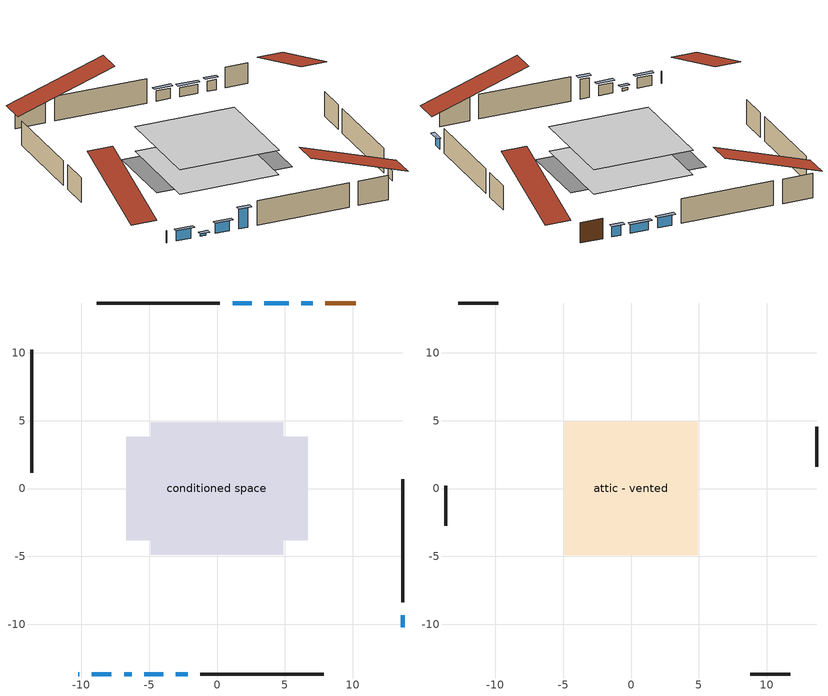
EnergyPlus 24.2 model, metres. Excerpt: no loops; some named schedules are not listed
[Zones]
conditioned space
 floor adiabatic (AdiabaticFloorConstruction): -4.9,-4.9 -4.9,4.9 4.9,4.9 4.9,-4.9 z0
 floor foundation (Slab1 construction): -6.71,-3.81 -6.71,3.81 6.71,3.81 6.71,-3.81 z0
 wall outside (AdiabaticWallConstruction 1): 10.22,13.68 8,13.68 z0:2.03
 wall outside (AdiabaticWallConstruction): -10.22,-13.68 -10.16,-13.68 z0:1.22; 13.68,-10.22 13.68,-9.33 / 7.07,13.68 6.2,13.68 / 2.57,13.68 1.15,13.68 / -9.23,-13.68 -7.78,-13.68 / -5.37,-13.68 -3.97,-13.68 z0:1.02; 5.28,13.68 3.5,13.68 z0:0.86; -6.85,-13.68 -6.29,-13.68 z0:0.26; -3.04,-13.68 -2.15,-13.68 z0:1.98
 wall outside (Wall1 construction): 0.22,13.68 -8.86,13.68 / -1.22,-13.68 7.86,-13.68 / -13.68,10.22 -13.68,1.14 / 13.68,-8.4 13.68,0.67 z0:2.44
 window (WindowConstruction 8): -10.22,-13.68 -10.16,-13.68 z0:1.22
 window (WindowConstruction): 13.68,-10.22 13.68,-9.33 z0:1.01
 window (WindowConstruction 1): 7.07,13.68 6.2,13.68 z0:1.01
 window (WindowConstruction 2): 5.28,13.68 3.5,13.68 z0:0.86
 window (WindowConstruction 3): 2.57,13.68 1.15,13.68 z0:1.01
 window (WindowConstruction 4): -9.23,-13.68 -7.78,-13.68 z0:1.01
 window (WindowConstruction 5): -6.85,-13.68 -6.29,-13.68 z0:0.25
 window (WindowConstruction 6): -5.36,-13.68 -3.97,-13.68 z0:1.01
 window (WindowConstruction 7): -3.04,-13.68 -2.15,-13.68 z0:1.98
 door (Door): 10.22,13.68 8,13.68 z0:2.03
 ceiling adiabatic (AdiabaticFloorConstruction): 4.9,-4.9 4.9,4.9 -4.9,4.9 -4.9,-4.9 z0
attic - vented
 floor to conditioned space (Floor1 construction Reversed): -4.92,-4.92 -4.92,4.92 4.92,4.92 4.92,-4.92 z2.44
 wall outside (Wall2 construction): -9.79,13.68 -12.75,13.68 / 8.79,-13.68 11.75,-13.68 / -13.68,0.22 -13.68,-2.74 / 13.68,1.6 13.68,4.56 z0:2.44
 roof outside (Roof1 construction): 11.15,13.68,2.44 11.15,4.09,5.63 13.68,4.09,5.63 13.68,13.68,2.44; -11.15,-13.68,2.44 -11.15,-4.09,5.63 -13.68,-4.09,5.63 -13.68,-13.68,2.44; -13.68,11.15,2.44 -4.09,11.15,5.63 -4.09,13.68,5.63 -13.68,13.68,2.44; 13.68,-11.15,2.44 4.09,-11.15,5.63 4.09,-13.68,5.63 13.68,-13.68,2.44
shading: 13.68,-9.13 13.68,-10.42 14.09,-10.42 14.09,-9.13 z1.22; 6,13.68 7.27,13.68 7.27,14.09 6,14.09 z1.22; 3.3,13.68 5.48,13.68 5.48,14.09 3.3,14.09 z1.06; 0.95,13.68 2.77,13.68 2.77,14.09 0.95,14.09 z1.22; -7.58,-13.68 -9.43,-13.68 -9.43,-14.09 -7.58,-14.09 z1.22; -6.09,-13.68 -7.05,-13.68 -7.05,-14.09 -6.09,-14.09 z0.45; -3.77,-13.68 -5.57,-13.68 -5.57,-14.09 -3.77,-14.09 z1.22; -1.95,-13.68 -3.24,-13.68 -3.24,-14.09 -1.95,-14.09 z2.18
[Building]
Building 1: Terrain=Suburbs
[Site:Location]
Comox AP_BC: Latitude {deg}=49.72; Longitude {deg}=-124.9; Time Zone {hr}=-8; Elevation {m}=26; Keep Site Location Information=Yes
[Site:GroundTemperature:Shallow]
7.68431, 6.60511, 6.51868, 7.03082, 9.08677, 11.1331, 12.9072, 14.0311, 14.1265, 13.2125, 11.4836, 9.50004
[Site:WaterMainsTemperature]
Calculation Method=Schedule; Temperature Schedule=mains temperature schedule
[Material] Roughness=Rough; Thermal Absorptance=0.9
Name | Thickness {m} | Conductivity {W/m-K} | Density {kg/m3} | Specific Heat {J/kg-K} | Solar Absorptance | Visible Absorptance
asphalt or fiberglass shingles | 0.00635 | 0.162714 | 1121.4 | 1465.45 | 0.4 | 0.4
ceiling loosefill ins | 0.0846667 | 0.0480833 | 16.02 | 1046.75 | 0.7 | 0.7
ceiling stud and cavity | 0.1397 | 0.106066 | 65.682 | 1177.47 | 0.7 | 0.7
concrete 4.0 in. | 0.1016 | 1.803125 | 2242.8 | 837.4 | 0.7 | 0.7
door material | 0.04445 | 0.188738 | 512.64 | 1214.23 | 0.7 | 0.7
floor covering | 0.0127 | 0.0433444 | 54.468 | 1339.84 | 0.6 | 0.6
floor rigid ins; wall rigid ins | 0.512978 | 0.029427 | 32.04 | 1214.23 | 0.7 | 0.7
floor stud and cavity | 0.1397 | 1.75129 | 37.0049 | 1207.88 | 0.7 | 0.7
furniture material conditioned space 1 | 0.1524 | 0.115458 | 640.8 | 1214.23 | 0.6 | 0.6
gypsum board | 0.0127 | 0.160291 | 801 | 837.4 | 0.6 | 0.6
osb sheathing 0.5 in. | 0.0127 | 0.115458 | 512.64 | 1214.23 | 0.7 | 0.7
osb sheathing 0.75 in. | 0.01905 | 0.115458 | 512.64 | 1214.23 | 0.7 | 0.7
wall stud and cavity | 0.1397 | 0.116675 | 139.0536 | 1170.24 | 0.7 | 0.7
wall stud and cavity 1 | 0.0889 | 6.9971 | 50.32683 | 1063.81 | 0.6 | 0.6
wall stud and cavity 2 | 0.0889 | 0.380278 | 52.3479 | 1209.89 | 0.7 | 0.7
wall stud and cavity 3 | 0.0889 | 0.391764 | 83.0341 | 1211.67 | 0.7 | 0.7
wood siding | 0.0254 | 0.102417 | 544.68 | 1172.36 | 0.4 | 0.4
wood siding 1 | 0.00254 | 0.102417 | 544.68 | 1172.36 | 0.4 | 0.4
wood siding 2; wood siding 3 | 0.0254 | 0.102417 | 544.68 | 1172.36 | 0.7 | 0.7
[WindowMaterial:SimpleGlazingSystem]
Name | U-Factor {W/m2-K} | Solar Heat Gain Coefficient
WindowMaterial | 7.26159 | 0.73
WindowMaterial 1 | 7.27181 | 0.72
WindowMaterial 2 | 7.0623 | 0.76
WindowMaterial 3 | 2.97868 | 0.57
WindowMaterial 4 | 5.43782 | 0.68
WindowMaterial 5 | 8.40287 | 0.58
WindowMaterial 6 | 5.4259 | 0.67
WindowMaterial 7 | 5.743297 | 0.75
WindowMaterial 8 | 7.90491 | 0.48
[Construction]
AdiabaticFloorConstruction: floor stud and cavity, floor rigid ins, osb sheathing 0.75 in., floor covering
AdiabaticWallConstruction: wood siding 2, wall rigid ins, wall stud and cavity 2, gypsum board
AdiabaticWallConstruction 1: wood siding 3, wall rigid ins, wall stud and cavity 2, gypsum board
Door: door material
Floor1 construction Reversed: gypsum board, ceiling stud and cavity, ceiling loosefill ins
furniture construction conditioned space 1: furniture material conditioned space 1
PartitionWallConstruction: gypsum board, wall stud and cavity 3, gypsum board
Roof1 construction: asphalt or fiberglass shingles
Slab1 construction: concrete 4.0 in.
Wall1 construction: wood siding, osb sheathing 0.5 in., wall stud and cavity, gypsum board
Wall2 construction: wood siding 1, wall stud and cavity 1
WindowConstruction: WindowMaterial
WindowConstruction 1: WindowMaterial 1
WindowConstruction 2: WindowMaterial 2
WindowConstruction 3: WindowMaterial 3
WindowConstruction 4: WindowMaterial 4
WindowConstruction 5: WindowMaterial 5
WindowConstruction 6: WindowMaterial 6
WindowConstruction 7: WindowMaterial 7
WindowConstruction 8: WindowMaterial 8
[Zone] Multiplier=1; Part of Total Floor Area=Yes
Name | Volume {m3}
attic - vented | 50.2885
conditioned space | 263.3
[Space]
Name | Zone | Volume {m3}
attic - vented 1 | attic - vented | 50.2885
conditioned space 1 | conditioned space | 263.3
[ZoneInfiltration:EffectiveLeakageArea]
infil attic - vented 1: Zone or Space=attic - vented 1; Schedule=Always On Discrete; Effective Air Leakage Area {cm2}=4153.71; Stack Coefficient=0.000391826; Wind Coefficient=1.33742e-05
[ZoneMixing]
whole house fan mix: Zone or Space=attic - vented; Schedule=Always On Continuous; Design Flow Rate Calculation Method=Flow/Zone; Design Flow Rate {m3/s}=0; Source Zone or Space=conditioned space
[SurfaceProperty:ExposedFoundationPerimeter]
Slab1: Exposed Perimeter Calculation Method=TotalExposedPerimeter; Total Exposed Perimeter {m}=42.063
[InternalMass] Zone or ZoneList=conditioned space; Space or SpaceList=conditioned space 1
Name | Construction | Surface Area {m2}
furniture mass conditioned space 1 | furniture construction conditioned space 1 | 79.2762
partition wall mass | PartitionWallConstruction | 198.19
[Lights]
interior lighting: Zone or ZoneList or Space or SpaceList=conditioned space 1; Schedule=interior lighting schedule; Design Level Calculation Method=LightingLevel; Lighting Level {W}=343.2; Return Air Fraction=0; Fraction Radiant=0.6; Fraction Visible=0.2; Fraction Replaceable=1
[People]
occupants: Zone or ZoneList or Space or SpaceList=conditioned space 1; Number of People Schedule=occupants schedule; Number of People Calculation Method=People; Number of People=3; Fraction Radiant=0.314171; Sensible Heat Fraction=0.56303; Activity Level Schedule=occupants activity schedule; Carbon Dioxide Generation Rate {m3/s-W}=0; Enable ASHRAE 55 Comfort Warnings=No; Mean Radiant Temperature Calculation Type=EnclosureAveraged
[ElectricEquipment] Zone or ZoneList or Space or SpaceList=conditioned space 1; Design Level Calculation Method=EquipmentLevel
Name | Schedule | Design Level {W} | Fraction Latent | Fraction Radiant | Fraction Lost
clothes dryer | clothes dryer schedule | 140.772 | 0.015 | 0.081 | 0.85
clothes washer | clothes washer schedule | 32.1985 | 0.03 | 0.162 | 0.7
cooking range | cooking range schedule | 215.147 | 0.08 | 0.432 | 0.2
dishwasher | dishwasher schedule | 66.8632 | 0.3 | 0.18 | 0.4
fridge | fridge schedule | 72.9452 | 0 | 0.6 | 0
mech vent bath fan 0 | mech vent bath fan 0 schedule | 50.2 | 0 | 0 | 1
mech vent house fan | mech vent house fan schedule | 0 | 0 | 0 | 1
mech vent house fan cfis | mech vent house fan cfis schedule | 0 | 0 | 0 | 0
misc plug loads | misc plug loads schedule | 494.7 | 0.045 | 0.513 | 0.1
whole house fan | Always On Discrete | 0 | 0 | 0 | 1
[OtherEquipment] Zone or ZoneList or Space or SpaceList=conditioned space 1; Design Level Calculation Method=EquipmentLevel
Name | Fuel Type | Schedule | Design Level {W} | Fraction Latent | Fraction Radiant | Fraction Lost
clothes dryer 1 | Electricity | clothes dryer schedule | 0 | 0.015 | 0.081 | 0.85
cooking range 1 | Electricity | cooking range schedule | 0 | 0.08 | 0.432 | 0.2
general water use latent | None | general water use schedule | 62.594 | 1 | 0 | 0
general water use sensible | None | general water use schedule | -61.6891 | 0 | 0.6 | 0
mech vent house fan latent load | None | Always On Discrete | 0 | 1 | 0 | 0
mech vent house fan sensible load | None | Always On Discrete | 0 | 0 | 0 | 0
water heater energy adjustment1 | Electricity | Always On Discrete | 0.01 | 0 | 0 | 1
[ZoneInfiltration:DesignFlowRate] Zone or ZoneList or Space or SpaceList=conditioned space 1; Schedule=Always On Discrete; Design Flow Rate Calculation Method=Flow/Zone; Design Flow Rate {m3/s}=0
infil flow; natural vent flow; whole house fan flow
[ZoneControl:Thermostat]
conditioned space Thermostat: Zone or ZoneList=conditioned space; Control Type Schedule=conditioned space Thermostat Schedule; Control 1=conditioned space temperature setpoint; Temperature Difference Between Cutout And Setpoint {deltaC}=0
[ZoneHVAC:Baseboard:Convective:Electric]
electric baseboard: Availability Schedule=Always On Discrete; Heating Design Capacity {W}=6948.42; Efficiency=1
[AirLoopHVAC:UnitarySystem]
unit heater unitary system: Control Type=Load; Controlling Zone or Thermostat Location=conditioned space; Dehumidification Control Type=None; Availability Schedule=Always On Discrete; Supply Fan=unit heater supply fan; Fan Placement=BlowThrough; Supply Air Fan Operating Mode Schedule=unit heater auto fan schedule; Heating Coil=unit heater htg coil; DX Heating Coil Sizing Ratio=1; Use DOAS DX Cooling Coil=No; Minimum Supply Air Temperature {C}=2; Latent Load Control=SensibleOnlyLoadControl; Cooling Supply Air Flow Rate Method=None; Heating Supply Air Flow Rate Method=SupplyAirFlowRate; Heating Supply Air Flow Rate {m3/s}=0.00141584; No Load Supply Air Flow Rate Method=SupplyAirFlowRate; No Load Supply Air Flow Rate {m3/s}=0; No Load Supply Air Flow Rate Control Set To Low Speed=Yes; Maximum Supply Air Temperature {C}=48.8889; Maximum Outdoor Dry-Bulb Temperature for Supplemental Heater Operation {C}=21; Ancillary On-Cycle Electric Power {W}=0; Ancillary Off-Cycle Electric Power {W}=0
[Fan:SystemModel]
unit heater supply fan: Availability Schedule=Always On Discrete; Design Maximum Air Flow Rate {m3/s}=0.00141584; Speed Control Method=Discrete; Electric Power Minimum Flow Rate Fraction=0.2; Design Pressure Rise {Pa}=500; Motor Efficiency=1; Motor In Air Stream Fraction=1; Design Electric Power Consumption {W}=Autosize; Design Power Sizing Method=PowerPerFlow; Electric Power Per Unit Flow Rate {W/(m3/s)}=28251.7; Electric Power Per Unit Flow Rate Per Unit Pressure {W/((m3/s)-Pa)}=1.66667; Fan Total Efficiency=0.7; Motor Loss Radiative Fraction=0; Number of Speeds=1; Speed Flow Fraction 1=1; Speed Electric Power Fraction 1=1
[Coil:Heating:Fuel]
unit heater htg coil: Availability Schedule=Always On Discrete; Fuel Type=OtherFuel1; Burner Efficiency=0.3; Nominal Capacity {W}=0.293071; On Cycle Parasitic Electric Load {W}=0; Off Cycle Parasitic Fuel Load {W}=0
[Zone equipment]
conditioned space: electric baseboard, unit heater unitary system
[Foundation:Kiva]
Foundation Kiva 1: Initial Indoor Air Temperature {C}=18; Wall Height Above Grade {m}=0.1016; Wall Depth Below Slab {m}=0.2032
[Foundation:Kiva:Settings]
Soil Conductivity {W/m-K}=0.849921; Soil Density {kg/m3}=1842.3; Soil Specific Heat {J/kg-K}=418.7; Ground Solar Absorptivity=0.9; Ground Thermal Absorptivity=0.9; Ground Surface Roughness {m}=0.03; Far-Field Width {m}=40; Deep-Ground Boundary Condition=ZeroFlux; Deep-Ground Depth {m}=40; Minimum Cell Dimension {m}=0.2; Maximum Cell Growth Coefficient=3; Simulation Timestep=Timestep
[Exterior:Lights]
exterior lighting: Schedule=exterior lighting schedule; Design Level {W}=75.6
[EnergyManagementSystem:GlobalVariable]
infil_program_Qfan
infil_program_Qinf
natural_vent_program_Qnv
natural_vent_program_Qwhf
[EnergyManagementSystem:Sensor]
Name | Output:Variable or Output:Meter Index Key | Output:Variable or Output:Meter
airflow_gain | infil flow | Infiltration Sensible Heat Gain Energy
airflow_gain_1 | natural vent flow | Infiltration Sensible Heat Gain Energy
airflow_gain_2 | whole house fan flow | Infiltration Sensible Heat Gain Energy
airflow_loss | infil flow | Infiltration Sensible Heat Loss Energy
airflow_loss_1 | natural vent flow | Infiltration Sensible Heat Loss Energy
airflow_loss_2 | whole house fan flow | Infiltration Sensible Heat Loss Energy
clg_load_cond |  | Cooling:EnergyTransfer:Zone:CONDITIONED SPACE
clg_sp_s; clg_sp_s_1 | cooling setpoint | Schedule Value
clothes_dryer_exhaust_0_sch_s | clothes dryer exhaust 0 schedule | Schedule Value
conditioned_space_clg_unmet_s | conditioned space | Zone Cooling Setpoint Not Met Time
conditioned_space_htg_unmet_s | conditioned space | Zone Heating Setpoint Not Met Time
cool_season | cooling season schedule | Schedule Value
fridge_tin_s | conditioned space | Zone Mean Air Temperature
htg_load_cond |  | Heating:EnergyTransfer:Zone:CONDITIONED SPACE
htg_sp_s; htg_sp_s_1 | heating setpoint | Schedule Value
ig_ee_conv | clothes dryer | Electric Equipment Convective Heating Energy
ig_ee_conv_2 | cooking range | Electric Equipment Convective Heating Energy
ig_ee_conv_4 | fridge | Electric Equipment Convective Heating Energy
ig_ee_conv_5 | misc plug loads | Electric Equipment Convective Heating Energy
ig_ee_conv_6 | whole house fan | Electric Equipment Convective Heating Energy
ig_ee_rad | clothes dryer | Electric Equipment Radiant Heating Energy
ig_ee_rad_2 | cooking range | Electric Equipment Radiant Heating Energy
ig_ee_rad_4 | fridge | Electric Equipment Radiant Heating Energy
ig_ee_rad_5 | misc plug loads | Electric Equipment Radiant Heating Energy
ig_ee_rad_6 | whole house fan | Electric Equipment Radiant Heating Energy
ig_lgt_conv | interior lighting | Lights Convective Heating Energy
ig_lgt_rad | interior lighting | Lights Radiant Heating Energy
ig_lgt_vis | interior lighting | Lights Visible Radiation Heating Energy
ig_oe_conv | clothes dryer 1 | Other Equipment Convective Heating Energy
ig_oe_conv_1 | cooking range 1 | Other Equipment Convective Heating Energy
ig_oe_conv_2 | general water use latent | Other Equipment Convective Heating Energy
ig_oe_conv_3 | general water use sensible | Other Equipment Convective Heating Energy
ig_oe_conv_4 | water heater energy adjustment1 | Other Equipment Convective Heating Energy
ig_oe_rad | clothes dryer 1 | Other Equipment Radiant Heating Energy
ig_oe_rad_1 | cooking range 1 | Other Equipment Radiant Heating Energy
ig_oe_rad_2 | general water use latent | Other Equipment Radiant Heating Energy
ig_oe_rad_3 | general water use sensible | Other Equipment Radiant Heating Energy
ig_oe_rad_4 | water heater energy adjustment1 | Other Equipment Radiant Heating Energy
ig_ppl_conv | occupants | People Convective Heating Energy
ig_ppl_rad | occupants | People Radiant Heating Energy
im_conv | furniture mass conditioned space 1 | Surface Inside Face Convection Heat Gain Energy
im_conv_1 | partition wall mass | Surface Inside Face Convection Heat Gain Energy
im_ig | furniture mass conditioned space 1 | Surface Inside Face Internal Gains Radiation Heat Gain Energy
im_ig_1 | partition wall mass | Surface Inside Face Internal Gains Radiation Heat Gain Energy
im_lgt | furniture mass conditioned space 1 | Surface Inside Face Lights Radiation Heat Gain Energy
im_lgt_1 | partition wall mass | Surface Inside Face Lights Radiation Heat Gain Energy
im_sol | furniture mass conditioned space 1 | Surface Inside Face Solar Radiation Heat Gain Energy
im_sol_1 | partition wall mass | Surface Inside Face Solar Radiation Heat Gain Energy
im_surf | furniture mass conditioned space 1 | Surface Inside Face Net Surface Thermal Radiation Heat Gain Energy
im_surf_1 | partition wall mass | Surface Inside Face Net Surface Thermal Radiation Heat Gain Energy
mech_vent_bath_fan_0_sch_s | mech vent bath fan 0 schedule | Schedule Value
mv_conv | mech vent bath fan 0 | Electric Equipment Convective Heating Energy
mv_conv_1 | mech vent house fan | Electric Equipment Convective Heating Energy
mv_conv_2 | mech vent house fan cfis | Electric Equipment Convective Heating Energy
mv_conv_3 | mech vent house fan latent load | Other Equipment Convective Heating Energy
mv_conv_4 | mech vent house fan sensible load | Other Equipment Convective Heating Energy
mv_rad | mech vent bath fan 0 | Electric Equipment Radiant Heating Energy
mv_rad_1 | mech vent house fan | Electric Equipment Radiant Heating Energy
mv_rad_2 | mech vent house fan cfis | Electric Equipment Radiant Heating Energy
mv_rad_3 | mech vent house fan latent load | Other Equipment Radiant Heating Energy
mv_rad_4 | mech vent house fan sensible load | Other Equipment Radiant Heating Energy
natural_vent_s | natural vent schedule | Schedule Value
out_pb_s |  | Site Outdoor Air Barometric Pressure
out_wt_s |  | Site Outdoor Air Humidity Ratio
site_vw_s |  | Site Wind Speed
ss_back_out | Window1 | Surface Window Shortwave from Zone Back Out Window Heat Transfer Rate
ss_back_out_1 | Window2 | Surface Window Shortwave from Zone Back Out Window Heat Transfer Rate
ss_back_out_2 | Window3 | Surface Window Shortwave from Zone Back Out Window Heat Transfer Rate
ss_back_out_3 | Window4 | Surface Window Shortwave from Zone Back Out Window Heat Transfer Rate
ss_back_out_4 | Window5 | Surface Window Shortwave from Zone Back Out Window Heat Transfer Rate
ss_back_out_5 | Window6 | Surface Window Shortwave from Zone Back Out Window Heat Transfer Rate
ss_back_out_6 | Window7 | Surface Window Shortwave from Zone Back Out Window Heat Transfer Rate
ss_back_out_7 | Window8 | Surface Window Shortwave from Zone Back Out Window Heat Transfer Rate
ss_back_out_8 | Window9 | Surface Window Shortwave from Zone Back Out Window Heat Transfer Rate
ss_conv | Door1 | Surface Inside Face Convection Heat Gain Energy
ss_conv_1 | Window1 | Surface Inside Face Convection Heat Gain Energy
ss_conv_2 | Window2 | Surface Inside Face Convection Heat Gain Energy
ss_conv_3 | Window3 | Surface Inside Face Convection Heat Gain Energy
ss_conv_4 | Window4 | Surface Inside Face Convection Heat Gain Energy
ss_conv_5 | Window5 | Surface Inside Face Convection Heat Gain Energy
ss_conv_6 | Window6 | Surface Inside Face Convection Heat Gain Energy
ss_conv_7 | Window7 | Surface Inside Face Convection Heat Gain Energy
ss_conv_8 | Window8 | Surface Inside Face Convection Heat Gain Energy
ss_conv_9 | Window9 | Surface Inside Face Convection Heat Gain Energy
ss_ig | Door1 | Surface Inside Face Internal Gains Radiation Heat Gain Energy
ss_ig_1 | Window1 | Surface Inside Face Internal Gains Radiation Heat Gain Energy
ss_ig_2 | Window2 | Surface Inside Face Internal Gains Radiation Heat Gain Energy
ss_ig_3 | Window3 | Surface Inside Face Internal Gains Radiation Heat Gain Energy
ss_ig_4 | Window4 | Surface Inside Face Internal Gains Radiation Heat Gain Energy
ss_ig_5 | Window5 | Surface Inside Face Internal Gains Radiation Heat Gain Energy
ss_ig_6 | Window6 | Surface Inside Face Internal Gains Radiation Heat Gain Energy
ss_ig_7 | Window7 | Surface Inside Face Internal Gains Radiation Heat Gain Energy
ss_ig_8 | Window8 | Surface Inside Face Internal Gains Radiation Heat Gain Energy
ss_ig_9 | Window9 | Surface Inside Face Internal Gains Radiation Heat Gain Energy
ss_lgt | Door1 | Surface Inside Face Lights Radiation Heat Gain Energy
ss_sol | Door1 | Surface Inside Face Solar Radiation Heat Gain Energy
ss_surf | Door1 | Surface Inside Face Net Surface Thermal Radiation Heat Gain Energy
ss_surf_1 | Window1 | Surface Inside Face Net Surface Thermal Radiation Heat Gain Energy
ss_surf_2 | Window2 | Surface Inside Face Net Surface Thermal Radiation Heat Gain Energy
ss_surf_3 | Window3 | Surface Inside Face Net Surface Thermal Radiation Heat Gain Energy
ss_surf_4 | Window4 | Surface Inside Face Net Surface Thermal Radiation Heat Gain Energy
ss_surf_5 | Window5 | Surface Inside Face Net Surface Thermal Radiation Heat Gain Energy
ss_surf_6 | Window6 | Surface Inside Face Net Surface Thermal Radiation Heat Gain Energy
ss_surf_7 | Window7 | Surface Inside Face Net Surface Thermal Radiation Heat Gain Energy
ss_surf_8 | Window8 | Surface Inside Face Net Surface Thermal Radiation Heat Gain Energy
ss_surf_9 | Window9 | Surface Inside Face Net Surface Thermal Radiation Heat Gain Energy
ss_trans_in | Window1 | Surface Window Transmitted Solar Radiation Rate
ss_trans_in_1 | Window2 | Surface Window Transmitted Solar Radiation Rate
ss_trans_in_2 | Window3 | Surface Window Transmitted Solar Radiation Rate
ss_trans_in_3 | Window4 | Surface Window Transmitted Solar Radiation Rate
ss_trans_in_4 | Window5 | Surface Window Transmitted Solar Radiation Rate
ss_trans_in_5 | Window6 | Surface Window Transmitted Solar Radiation Rate
ss_trans_in_6 | Window7 | Surface Window Transmitted Solar Radiation Rate
ss_trans_in_7 | Window8 | Surface Window Transmitted Solar Radiation Rate
ss_trans_in_8 | Window9 | Surface Window Transmitted Solar Radiation Rate
ss_trans_out | Window1 | Surface Inside Face Initial Transmitted Diffuse Transmitted Out Window Solar Radiation Rate
ss_trans_out_1 | Window2 | Surface Inside Face Initial Transmitted Diffuse Transmitted Out Window Solar Radiation Rate
ss_trans_out_2 | Window3 | Surface Inside Face Initial Transmitted Diffuse Transmitted Out Window Solar Radiation Rate
ss_trans_out_3 | Window4 | Surface Inside Face Initial Transmitted Diffuse Transmitted Out Window Solar Radiation Rate
ss_trans_out_4 | Window5 | Surface Inside Face Initial Transmitted Diffuse Transmitted Out Window Solar Radiation Rate
ss_trans_out_5 | Window6 | Surface Inside Face Initial Transmitted Diffuse Transmitted Out Window Solar Radiation Rate
ss_trans_out_6 | Window7 | Surface Inside Face Initial Transmitted Diffuse Transmitted Out Window Solar Radiation Rate
ss_trans_out_7 | Window8 | Surface Inside Face Initial Transmitted Diffuse Transmitted Out Window Solar Radiation Rate
ss_trans_out_8 | Window9 | Surface Inside Face Initial Transmitted Diffuse Transmitted Out Window Solar Radiation Rate
s_conv | Floor1 | Surface Inside Face Convection Heat Gain Energy
s_conv_1 | inferred conditioned ceiling | Surface Inside Face Convection Heat Gain Energy
s_conv_2 | inferred conditioned floor | Surface Inside Face Convection Heat Gain Energy
s_conv_3 | Slab1 | Surface Inside Face Convection Heat Gain Energy
s_conv_4 | Wall1:0 | Surface Inside Face Convection Heat Gain Energy
s_conv_5 | Wall1:180 | Surface Inside Face Convection Heat Gain Energy
s_conv_6 | Wall1:270 | Surface Inside Face Convection Heat Gain Energy
s_conv_7 | Wall1:90 | Surface Inside Face Convection Heat Gain Energy
s_ig | Floor1 | Surface Inside Face Internal Gains Radiation Heat Gain Energy
s_ig_1 | inferred conditioned ceiling | Surface Inside Face Internal Gains Radiation Heat Gain Energy
s_ig_2 | inferred conditioned floor | Surface Inside Face Internal Gains Radiation Heat Gain Energy
s_ig_3 | Slab1 | Surface Inside Face Internal Gains Radiation Heat Gain Energy
s_ig_4 | Wall1:0 | Surface Inside Face Internal Gains Radiation Heat Gain Energy
s_ig_5 | Wall1:180 | Surface Inside Face Internal Gains Radiation Heat Gain Energy
s_ig_6 | Wall1:270 | Surface Inside Face Internal Gains Radiation Heat Gain Energy
s_ig_7 | Wall1:90 | Surface Inside Face Internal Gains Radiation Heat Gain Energy
s_lgt | Floor1 | Surface Inside Face Lights Radiation Heat Gain Energy
s_lgt_1 | inferred conditioned ceiling | Surface Inside Face Lights Radiation Heat Gain Energy
s_lgt_2 | inferred conditioned floor | Surface Inside Face Lights Radiation Heat Gain Energy
s_lgt_3 | Slab1 | Surface Inside Face Lights Radiation Heat Gain Energy
s_lgt_4 | Wall1:0 | Surface Inside Face Lights Radiation Heat Gain Energy
s_lgt_5 | Wall1:180 | Surface Inside Face Lights Radiation Heat Gain Energy
s_lgt_6 | Wall1:270 | Surface Inside Face Lights Radiation Heat Gain Energy
s_lgt_7 | Wall1:90 | Surface Inside Face Lights Radiation Heat Gain Energy
s_sol | Floor1 | Surface Inside Face Solar Radiation Heat Gain Energy
s_sol_1 | inferred conditioned ceiling | Surface Inside Face Solar Radiation Heat Gain Energy
s_sol_2 | inferred conditioned floor | Surface Inside Face Solar Radiation Heat Gain Energy
s_sol_3 | Slab1 | Surface Inside Face Solar Radiation Heat Gain Energy
s_sol_4 | Wall1:0 | Surface Inside Face Solar Radiation Heat Gain Energy
s_sol_5 | Wall1:180 | Surface Inside Face Solar Radiation Heat Gain Energy
s_sol_6 | Wall1:270 | Surface Inside Face Solar Radiation Heat Gain Energy
s_sol_7 | Wall1:90 | Surface Inside Face Solar Radiation Heat Gain Energy
